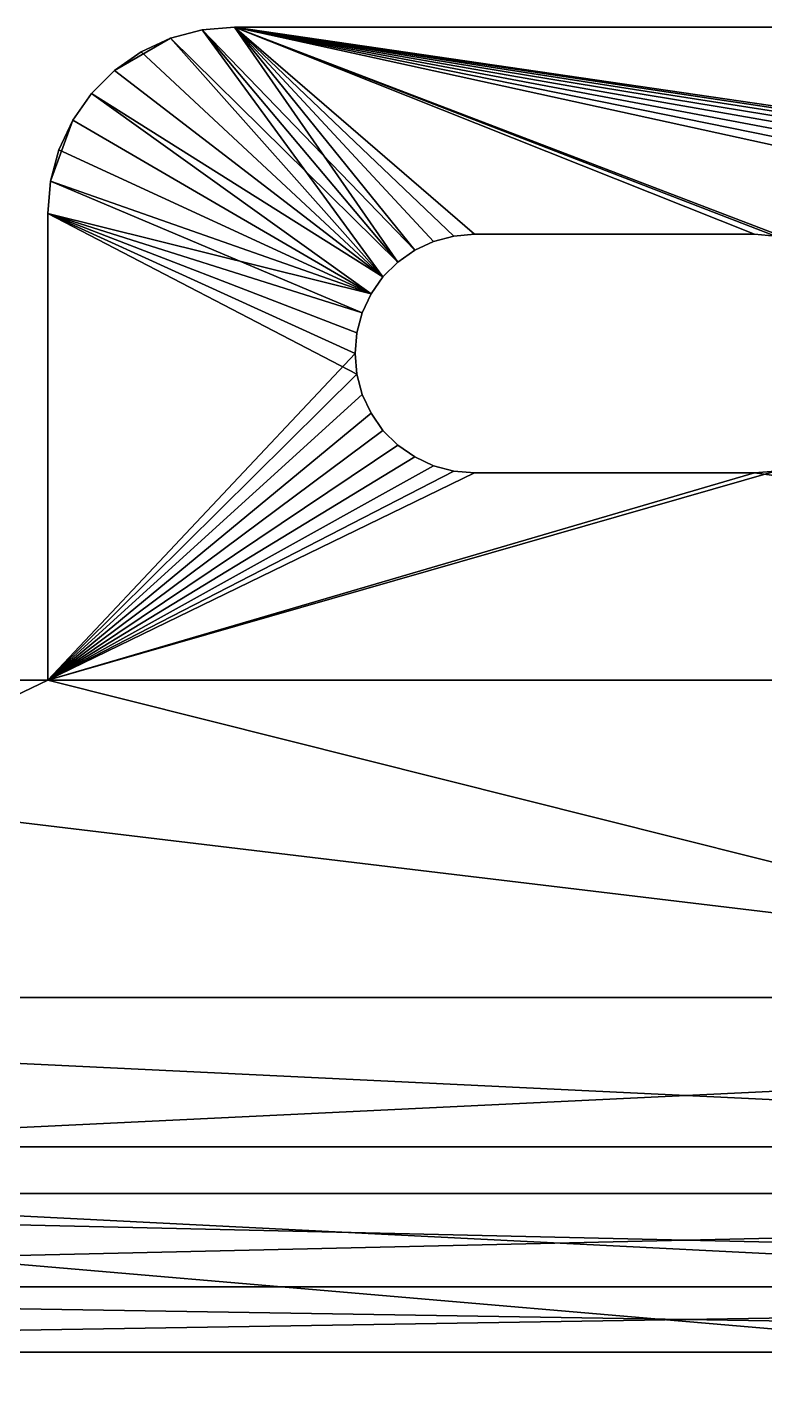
# Model space of a CAD drawing. Header units: metres. Extents: x 78.4 to 133.9, y 1.1 to 35.1.
# Drawn here: x 97.17 to 107.21, y 16.74 to 35.11 of the extents above; entities that cross this region are included whole.
import ezdxf

# ---------------------------------------------------------------- set-up
doc = ezdxf.new("R2010")
doc.units = ezdxf.units.M

msp = doc.modelspace()

# ---------------------------------------------------------------- linework, layer by layer
at = {"layer": 'STL2DXF'}
for points in [[(99.549, 35.071, 30.13), (102.21, 31.91, 30.13), (99.99, 35.11, 30.13)], [(99.99, 35.11, 23.78), (102.443, 32.072, 23.78), (99.549, 35.071, 23.78)], [(99.549, 35.071, 23.78), (99.549, 35.071, 30.13), (99.99, 35.11, 30.13)], [(99.549, 35.071, 23.78), (99.99, 35.11, 30.13), (99.99, 35.11, 23.78)], [(118.01, 31.71, 30.13), (118.21, 31.91, 30.13), (99.99, 35.11, 30.13)], [(99.99, 35.11, 30.13), (118.21, 31.91, 30.13), (118.442, 32.072, 30.13)], [(118.442, 32.072, 30.13), (118.699, 32.192, 30.13), (99.99, 35.11, 30.13)], [(99.99, 35.11, 30.13), (118.699, 32.192, 30.13), (118.973, 32.265, 30.13)], [(99.99, 35.11, 30.13), (118.973, 32.265, 30.13), (133.86, 35.11, 30.13)], [(99.99, 35.11, 30.13), (102.699, 32.192, 30.13), (102.973, 32.265, 30.13)], [(99.99, 35.11, 30.13), (102.21, 31.91, 30.13), (102.443, 32.072, 30.13)], [(99.99, 35.11, 30.13), (102.443, 32.072, 30.13), (102.699, 32.192, 30.13)], [(102.973, 32.265, 30.13), (103.255, 32.29, 30.13), (99.99, 35.11, 30.13)], [(99.99, 35.11, 30.13), (103.255, 32.29, 30.13), (107.065, 32.29, 30.13)], [(99.99, 35.11, 30.13), (107.065, 32.29, 30.13), (107.347, 32.265, 30.13)], [(107.347, 32.265, 30.13), (117.728, 31.221, 30.13), (99.99, 35.11, 30.13)], [(99.99, 35.11, 30.13), (117.728, 31.221, 30.13), (117.848, 31.477, 30.13)], [(99.99, 35.11, 30.13), (117.848, 31.477, 30.13), (118.01, 31.71, 30.13)], [(118.699, 32.192, 23.78), (118.442, 32.072, 23.78), (99.99, 35.11, 23.78)], [(99.99, 35.11, 23.78), (118.442, 32.072, 23.78), (118.21, 31.91, 23.78)], [(99.99, 35.11, 23.78), (118.21, 31.91, 23.78), (118.01, 31.71, 23.78)], [(118.01, 31.71, 23.78), (107.621, 32.192, 23.78), (99.99, 35.11, 23.78)], [(99.99, 35.11, 23.78), (107.621, 32.192, 23.78), (107.347, 32.265, 23.78)], [(127.51, 35.11, 23.78), (119.255, 32.29, 23.78), (99.99, 35.11, 23.78)], [(99.99, 35.11, 23.78), (119.255, 32.29, 23.78), (118.973, 32.265, 23.78)], [(99.99, 35.11, 23.78), (118.973, 32.265, 23.78), (118.699, 32.192, 23.78)], [(107.347, 32.265, 23.78), (107.065, 32.29, 23.78), (99.99, 35.11, 23.78)], [(99.99, 35.11, 23.78), (107.065, 32.29, 23.78), (103.255, 32.29, 23.78)], [(99.99, 35.11, 23.78), (103.255, 32.29, 23.78), (102.973, 32.265, 23.78)], [(102.973, 32.265, 23.78), (102.699, 32.192, 23.78), (99.99, 35.11, 23.78)], [(99.99, 35.11, 23.78), (102.699, 32.192, 23.78), (102.443, 32.072, 23.78)], [(99.99, 35.11, 23.78), (99.99, 35.11, 30.13), (127.51, 35.11, 23.78)], [(127.51, 35.11, 23.78), (99.99, 35.11, 30.13), (133.86, 35.11, 30.13)], [(98.72, 34.77, 30.13), (98.357, 34.516, 30.13), (99.121, 34.957, 30.13)], [(99.121, 34.957, 30.13), (98.357, 34.516, 30.13), (102.01, 31.71, 30.13)], [(99.121, 34.957, 23.78), (102.01, 31.71, 23.78), (98.72, 34.77, 23.78)], [(98.72, 34.77, 23.78), (98.72, 34.77, 30.13), (99.121, 34.957, 30.13)], [(98.72, 34.77, 23.78), (99.121, 34.957, 30.13), (99.121, 34.957, 23.78)], [(99.121, 34.957, 30.13), (102.01, 31.71, 30.13), (99.549, 35.071, 30.13)], [(99.549, 35.071, 23.78), (102.21, 31.91, 23.78), (99.121, 34.957, 23.78)], [(99.121, 34.957, 23.78), (99.121, 34.957, 30.13), (99.549, 35.071, 30.13)], [(99.121, 34.957, 23.78), (99.549, 35.071, 30.13), (99.549, 35.071, 23.78)], [(99.121, 34.957, 23.78), (102.21, 31.91, 23.78), (102.01, 31.71, 23.78)], [(99.549, 35.071, 30.13), (102.01, 31.71, 30.13), (102.21, 31.91, 30.13)], [(99.549, 35.071, 23.78), (102.443, 32.072, 23.78), (102.21, 31.91, 23.78)], [(98.72, 34.77, 23.78), (102.01, 31.71, 23.78), (98.357, 34.516, 23.78)], [(98.357, 34.516, 23.78), (98.357, 34.516, 30.13), (98.72, 34.77, 30.13)], [(98.357, 34.516, 23.78), (98.72, 34.77, 30.13), (98.72, 34.77, 23.78)], [(98.044, 34.203, 30.13), (102.01, 31.71, 30.13), (98.357, 34.516, 30.13)], [(98.357, 34.516, 23.78), (102.01, 31.71, 23.78), (98.044, 34.203, 23.78)], [(98.044, 34.203, 23.78), (98.044, 34.203, 30.13), (98.357, 34.516, 30.13)], [(98.044, 34.203, 23.78), (98.357, 34.516, 30.13), (98.357, 34.516, 23.78)], [(97.79, 33.84, 30.13), (101.848, 31.477, 30.13), (98.044, 34.203, 30.13)], [(98.044, 34.203, 23.78), (101.848, 31.477, 23.78), (97.79, 33.84, 23.78)], [(97.79, 33.84, 23.78), (97.79, 33.84, 30.13), (98.044, 34.203, 30.13)], [(97.79, 33.84, 23.78), (98.044, 34.203, 30.13), (98.044, 34.203, 23.78)], [(98.044, 34.203, 30.13), (101.848, 31.477, 30.13), (102.01, 31.71, 30.13)], [(98.044, 34.203, 23.78), (102.01, 31.71, 23.78), (101.848, 31.477, 23.78)], [(97.79, 33.84, 23.78), (101.848, 31.477, 23.78), (97.489, 33.011, 23.78)], [(97.79, 33.84, 23.78), (97.489, 33.011, 23.78), (97.603, 33.439, 23.78)], [(97.603, 33.439, 30.13), (101.848, 31.477, 30.13), (97.79, 33.84, 30.13)], [(97.603, 33.439, 23.78), (97.603, 33.439, 30.13), (97.79, 33.84, 30.13)], [(97.603, 33.439, 23.78), (97.79, 33.84, 30.13), (97.79, 33.84, 23.78)], [(97.489, 33.011, 30.13), (101.848, 31.477, 30.13), (97.603, 33.439, 30.13)], [(97.489, 33.011, 23.78), (97.489, 33.011, 30.13), (97.603, 33.439, 30.13)], [(97.489, 33.011, 23.78), (97.603, 33.439, 30.13), (97.603, 33.439, 23.78)], [(97.45, 32.57, 30.13), (101.728, 31.221, 30.13), (97.489, 33.011, 30.13)], [(97.489, 33.011, 23.78), (101.848, 31.477, 23.78), (97.45, 32.57, 23.78)], [(97.45, 32.57, 23.78), (97.45, 32.57, 30.13), (97.489, 33.011, 30.13)], [(97.45, 32.57, 23.78), (97.489, 33.011, 30.13), (97.489, 33.011, 23.78)], [(97.489, 33.011, 30.13), (101.728, 31.221, 30.13), (101.848, 31.477, 30.13)], [(97.45, 26.22, 30.13), (101.655, 30.383, 30.13), (97.45, 32.57, 30.13)], [(97.45, 32.57, 30.13), (101.655, 30.383, 30.13), (101.63, 30.665, 30.13)], [(101.63, 30.665, 30.13), (101.655, 30.947, 30.13), (97.45, 32.57, 30.13)], [(97.45, 32.57, 30.13), (101.655, 30.947, 30.13), (101.728, 31.221, 30.13)], [(101.655, 30.947, 23.78), (101.63, 30.665, 23.78), (97.45, 32.57, 23.78)], [(97.45, 32.57, 23.78), (101.63, 30.665, 23.78), (97.45, 26.22, 23.78)], [(97.45, 32.57, 23.78), (101.848, 31.477, 23.78), (101.728, 31.221, 23.78)], [(97.45, 32.57, 23.78), (101.728, 31.221, 23.78), (101.655, 30.947, 23.78)], [(97.45, 32.57, 23.78), (97.45, 26.22, 23.78), (97.45, 32.57, 30.13)], [(97.45, 32.57, 30.13), (97.45, 26.22, 23.78), (97.45, 26.22, 30.13)], [(102.443, 32.072, 30.13), (102.443, 32.072, 23.78), (102.699, 32.192, 23.78)], [(102.443, 32.072, 30.13), (102.699, 32.192, 23.78), (102.699, 32.192, 30.13)], [(102.699, 32.192, 30.13), (102.699, 32.192, 23.78), (102.973, 32.265, 23.78)], [(102.699, 32.192, 30.13), (102.973, 32.265, 23.78), (102.973, 32.265, 30.13)], [(102.973, 32.265, 30.13), (102.973, 32.265, 23.78), (103.255, 32.29, 23.78)], [(102.973, 32.265, 30.13), (103.255, 32.29, 23.78), (103.255, 32.29, 30.13)], [(107.065, 32.29, 23.78), (107.065, 32.29, 30.13), (103.255, 32.29, 23.78)], [(103.255, 32.29, 23.78), (107.065, 32.29, 30.13), (103.255, 32.29, 30.13)], [(107.065, 32.29, 30.13), (107.065, 32.29, 23.78), (107.347, 32.265, 23.78)], [(107.065, 32.29, 30.13), (107.347, 32.265, 23.78), (107.347, 32.265, 30.13)], [(102.21, 31.91, 30.13), (102.21, 31.91, 23.78), (102.443, 32.072, 23.78)], [(102.21, 31.91, 30.13), (102.443, 32.072, 23.78), (102.443, 32.072, 30.13)], [(102.01, 31.71, 30.13), (102.01, 31.71, 23.78), (102.21, 31.91, 23.78)], [(102.01, 31.71, 30.13), (102.21, 31.91, 23.78), (102.21, 31.91, 30.13)], [(101.848, 31.477, 30.13), (101.848, 31.477, 23.78), (102.01, 31.71, 23.78)], [(101.848, 31.477, 30.13), (102.01, 31.71, 23.78), (102.01, 31.71, 30.13)], [(101.728, 31.221, 30.13), (101.728, 31.221, 23.78), (101.848, 31.477, 23.78)], [(101.728, 31.221, 30.13), (101.848, 31.477, 23.78), (101.848, 31.477, 30.13)], [(101.655, 30.947, 30.13), (101.655, 30.947, 23.78), (101.728, 31.221, 23.78)], [(101.655, 30.947, 30.13), (101.728, 31.221, 23.78), (101.728, 31.221, 30.13)], [(101.63, 30.665, 30.13), (101.63, 30.665, 23.78), (101.655, 30.947, 23.78)], [(101.63, 30.665, 30.13), (101.655, 30.947, 23.78), (101.655, 30.947, 30.13)], [(97.45, 26.22, 23.78), (101.63, 30.665, 23.78), (101.655, 30.383, 23.78)], [(101.655, 30.383, 30.13), (101.655, 30.383, 23.78), (101.63, 30.665, 23.78)], [(101.655, 30.383, 30.13), (101.63, 30.665, 23.78), (101.63, 30.665, 30.13)], [(97.45, 26.22, 30.13), (101.728, 30.109, 30.13), (101.655, 30.383, 30.13)], [(97.45, 26.22, 23.78), (101.655, 30.383, 23.78), (101.728, 30.109, 23.78)], [(101.728, 30.109, 30.13), (101.728, 30.109, 23.78), (101.655, 30.383, 23.78)], [(101.728, 30.109, 30.13), (101.655, 30.383, 23.78), (101.655, 30.383, 30.13)], [(101.848, 29.853, 30.13), (101.728, 30.109, 30.13), (97.45, 26.22, 30.13)], [(101.728, 30.109, 23.78), (101.848, 29.853, 23.78), (97.45, 26.22, 23.78)], [(101.848, 29.853, 30.13), (101.848, 29.853, 23.78), (101.728, 30.109, 23.78)], [(101.848, 29.853, 30.13), (101.728, 30.109, 23.78), (101.728, 30.109, 30.13)], [(97.45, 26.22, 30.13), (102.01, 29.62, 30.13), (101.848, 29.853, 30.13)], [(97.45, 26.22, 23.78), (101.848, 29.853, 23.78), (102.01, 29.62, 23.78)], [(102.01, 29.62, 30.13), (102.01, 29.62, 23.78), (101.848, 29.853, 23.78)], [(102.01, 29.62, 30.13), (101.848, 29.853, 23.78), (101.848, 29.853, 30.13)], [(97.45, 26.22, 30.13), (102.21, 29.42, 30.13), (102.01, 29.62, 30.13)], [(97.45, 26.22, 23.78), (102.01, 29.62, 23.78), (102.21, 29.42, 23.78)], [(102.21, 29.42, 30.13), (102.21, 29.42, 23.78), (102.01, 29.62, 23.78)], [(102.21, 29.42, 30.13), (102.01, 29.62, 23.78), (102.01, 29.62, 30.13)], [(102.443, 29.258, 30.13), (102.21, 29.42, 30.13), (97.45, 26.22, 30.13)], [(102.21, 29.42, 23.78), (102.443, 29.258, 23.78), (97.45, 26.22, 23.78)], [(102.443, 29.258, 30.13), (102.443, 29.258, 23.78), (102.21, 29.42, 23.78)], [(102.443, 29.258, 30.13), (102.21, 29.42, 23.78), (102.21, 29.42, 30.13)], [(97.45, 26.22, 30.13), (102.699, 29.138, 30.13), (102.443, 29.258, 30.13)], [(97.45, 26.22, 23.78), (102.443, 29.258, 23.78), (102.699, 29.138, 23.78)], [(102.699, 29.138, 30.13), (102.699, 29.138, 23.78), (102.443, 29.258, 23.78)], [(102.699, 29.138, 30.13), (102.443, 29.258, 23.78), (102.443, 29.258, 30.13)], [(97.45, 26.22, 30.13), (102.973, 29.065, 30.13), (102.699, 29.138, 30.13)], [(97.45, 26.22, 23.78), (102.699, 29.138, 23.78), (102.973, 29.065, 23.78)], [(103.255, 29.04, 30.13), (102.973, 29.065, 30.13), (97.45, 26.22, 30.13)], [(133.86, 17.076, 30.13), (107.347, 29.065, 30.13), (97.45, 26.22, 30.13)], [(97.45, 26.22, 30.13), (107.347, 29.065, 30.13), (107.065, 29.04, 30.13)], [(102.973, 29.065, 23.78), (103.255, 29.04, 23.78), (97.45, 26.22, 23.78)], [(97.45, 26.22, 30.13), (107.065, 29.04, 30.13), (103.255, 29.04, 30.13)], [(97.45, 26.22, 23.78), (103.255, 29.04, 23.78), (107.065, 29.04, 23.78)], [(97.45, 26.22, 23.78), (107.065, 29.04, 23.78), (127.51, 26.22, 23.78)], [(102.973, 29.065, 30.13), (102.973, 29.065, 23.78), (102.699, 29.138, 23.78)], [(102.973, 29.065, 30.13), (102.699, 29.138, 23.78), (102.699, 29.138, 30.13)], [(103.255, 29.04, 30.13), (103.255, 29.04, 23.78), (102.973, 29.065, 23.78)], [(103.255, 29.04, 30.13), (102.973, 29.065, 23.78), (102.973, 29.065, 30.13)], [(103.255, 29.04, 23.78), (103.255, 29.04, 30.13), (107.065, 29.04, 23.78)], [(107.065, 29.04, 23.78), (103.255, 29.04, 30.13), (107.065, 29.04, 30.13)], [(127.51, 26.22, 23.78), (107.065, 29.04, 23.78), (107.347, 29.065, 23.78)], [(107.347, 29.065, 30.13), (107.347, 29.065, 23.78), (107.065, 29.04, 23.78)], [(107.347, 29.065, 30.13), (107.065, 29.04, 23.78), (107.065, 29.04, 30.13)], [(78.4, 26.22, 30.13), (78.4, 17.076, 30.13), (97.45, 26.22, 30.13)], [(97.45, 26.22, 30.13), (78.4, 17.076, 30.13), (133.86, 17.076, 30.13)], [(97.45, 26.22, 23.78), (111.699, 26.22, 14.724), (78.4, 26.22, 2.54)], [(97.45, 26.22, 23.78), (78.4, 26.22, 2.54), (97.45, 26.22, 30.13)], [(97.45, 26.22, 30.13), (78.4, 26.22, 2.54), (78.4, 26.22, 30.13)], [(111.699, 26.22, 13.596), (78.439, 26.22, 2.099), (78.4, 26.22, 2.54)], [(111.699, 26.22, 13.596), (78.4, 26.22, 2.54), (111.65, 26.22, 14.16)], [(111.65, 26.22, 14.16), (78.4, 26.22, 2.54), (111.699, 26.22, 14.724)], [(111.846, 26.22, 13.048), (78.74, 26.22, 1.27), (78.439, 26.22, 2.099)], [(111.846, 26.22, 13.048), (78.439, 26.22, 2.099), (111.699, 26.22, 13.596)], [(78.994, 26.22, 0.907), (78.74, 26.22, 1.27), (111.846, 26.22, 13.048)], [(79.67, 26.22, 0.34), (78.994, 26.22, 0.907), (111.846, 26.22, 13.048)], [(80.499, 26.22, 0.039), (79.67, 26.22, 0.34), (111.846, 26.22, 13.048)], [(80.499, 26.22, 0.039), (111.846, 26.22, 13.048), (80.94, 26.22, 0)], [(112.41, 26.22, 12.071), (112.811, 26.22, 11.67), (80.94, 26.22, 0)], [(112.811, 26.22, 11.67), (113.275, 26.22, 11.345), (80.94, 26.22, 0)], [(80.94, 26.22, 0), (113.275, 26.22, 11.345), (113.788, 26.22, 11.106)], [(80.94, 26.22, 0), (113.788, 26.22, 11.106), (127.51, 26.22, 0)], [(80.94, 26.22, 0), (111.846, 26.22, 13.048), (112.085, 26.22, 12.535)], [(80.94, 26.22, 0), (112.085, 26.22, 12.535), (112.41, 26.22, 12.071)], [(127.51, 26.22, 0), (133.86, 19.87, 0), (80.94, 26.22, 0)], [(80.94, 26.22, 0), (133.86, 19.87, 0), (80.94, 19.87, 0)], [(122.275, 26.22, 16.975), (97.45, 26.22, 23.78), (122.788, 26.22, 17.214)], [(122.788, 26.22, 17.214), (97.45, 26.22, 23.78), (123.336, 26.22, 17.361)], [(112.085, 26.22, 15.785), (111.846, 26.22, 15.272), (97.45, 26.22, 23.78)], [(122.275, 26.22, 16.975), (121.811, 26.22, 16.65), (97.45, 26.22, 23.78)], [(97.45, 26.22, 23.78), (121.811, 26.22, 16.65), (121.41, 26.22, 16.249)], [(97.45, 26.22, 23.78), (121.41, 26.22, 16.249), (121.085, 26.22, 15.785)], [(127.51, 26.22, 23.78), (124.464, 26.22, 17.361), (97.45, 26.22, 23.78)], [(97.45, 26.22, 23.78), (124.464, 26.22, 17.361), (123.9, 26.22, 17.41)], [(97.45, 26.22, 23.78), (123.9, 26.22, 17.41), (123.336, 26.22, 17.361)], [(111.846, 26.22, 15.272), (111.699, 26.22, 14.724), (97.45, 26.22, 23.78)], [(114.9, 26.22, 17.41), (114.336, 26.22, 17.361), (97.45, 26.22, 23.78)], [(97.45, 26.22, 23.78), (114.336, 26.22, 17.361), (113.788, 26.22, 17.214)], [(97.45, 26.22, 23.78), (113.788, 26.22, 17.214), (113.275, 26.22, 16.975)], [(121.085, 26.22, 15.785), (116.012, 26.22, 17.214), (97.45, 26.22, 23.78)], [(97.45, 26.22, 23.78), (116.012, 26.22, 17.214), (115.464, 26.22, 17.361)], [(97.45, 26.22, 23.78), (115.464, 26.22, 17.361), (114.9, 26.22, 17.41)], [(113.275, 26.22, 16.975), (112.811, 26.22, 16.65), (97.45, 26.22, 23.78)], [(97.45, 26.22, 23.78), (112.811, 26.22, 16.65), (112.41, 26.22, 16.249)], [(97.45, 26.22, 23.78), (112.41, 26.22, 16.249), (112.085, 26.22, 15.785)], [(78.4, 21.902, 26.859), (133.86, 21.902, 26.859), (78.4, 19.235, 26.859)], [(78.4, 19.235, 26.859), (133.86, 21.902, 26.859), (133.86, 19.235, 26.859)], [(78.4, 21.902, 20.128), (133.86, 21.902, 20.128), (78.4, 21.902, 26.859)], [(78.4, 21.902, 26.859), (133.86, 21.902, 20.128), (133.86, 21.902, 26.859)], [(78.4, 19.235, 20.128), (133.86, 19.235, 20.128), (78.4, 21.902, 20.128)], [(78.4, 21.902, 20.128), (133.86, 19.235, 20.128), (133.86, 21.902, 20.128)], [(133.86, 19.87, 10.16), (133.86, 17.076, 10.16), (78.4, 19.87, 10.16)], [(78.4, 19.87, 10.16), (133.86, 17.076, 10.16), (111, 17.076, 10.16)], [(111, 17.076, 10.16), (106.254, 13.266, 10.16), (78.4, 19.87, 10.16)], [(78.4, 19.87, 10.16), (106.254, 13.266, 10.16), (83.146, 13.266, 10.16)], [(133.86, 19.87, 10.16), (78.4, 19.87, 10.16), (133.86, 19.87, 0)], [(133.86, 19.87, 0), (78.4, 19.87, 10.16), (78.4, 19.87, 2.54)], [(133.86, 19.87, 0), (78.4, 19.87, 2.54), (80.94, 19.87, 0)], [(78.4, 19.235, 26.859), (133.86, 19.235, 26.859), (78.4, 17.965, 25.589)], [(78.4, 17.965, 25.589), (133.86, 19.235, 26.859), (133.86, 17.965, 25.589)], [(78.4, 17.965, 21.398), (133.86, 17.965, 21.398), (78.4, 19.235, 20.128)], [(78.4, 19.235, 20.128), (133.86, 17.965, 21.398), (133.86, 19.235, 20.128)], [(78.4, 17.076, 21.398), (133.86, 17.076, 21.398), (78.4, 17.965, 21.398)], [(78.4, 17.965, 21.398), (133.86, 17.076, 21.398), (133.86, 17.965, 21.398)], [(78.4, 17.965, 25.589), (133.86, 17.965, 25.589), (78.4, 17.076, 25.589)], [(78.4, 17.076, 25.589), (133.86, 17.965, 25.589), (133.86, 17.076, 25.589)], [(111, 17.076, 16.16), (78.4, 17.076, 16.16), (83.146, 13.266, 16.16)], [(78.4, 17.076, 21.398), (78.4, 17.076, 16.16), (133.86, 17.076, 21.398)], [(133.86, 17.076, 21.398), (78.4, 17.076, 16.16), (111, 17.076, 16.16)], [(133.86, 17.076, 25.589), (133.86, 17.076, 30.13), (78.4, 17.076, 25.589)], [(78.4, 17.076, 25.589), (133.86, 17.076, 30.13), (78.4, 17.076, 30.13)], [(83.146, 13.266, 16.16), (106.254, 13.266, 16.16), (111, 17.076, 16.16)], [(111, 17.076, 10.16), (108.2, 8.185, 10.16), (106.254, 13.266, 10.16)], [(106.254, 13.266, 16.16), (107.992, 8.167, 16.16), (111, 17.076, 16.16)]]:
    msp.add_3dface(points, dxfattribs=at)

doc.saveas('drawing.dxf')
